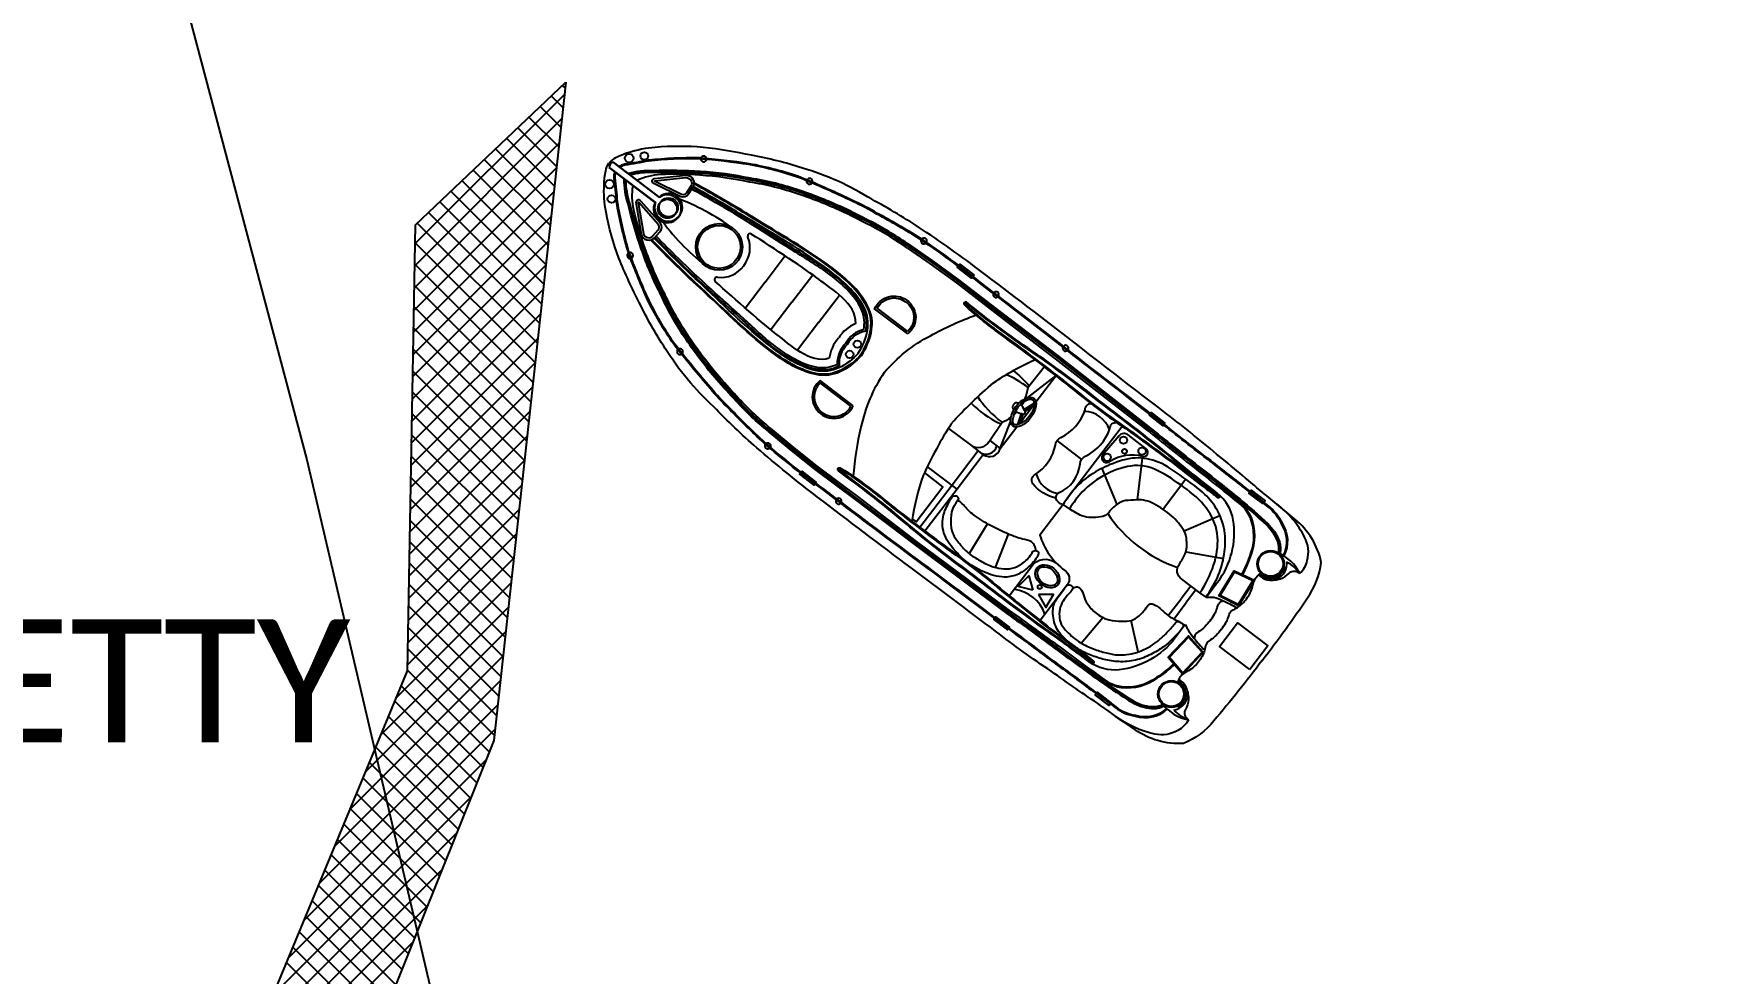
# Model space of a CAD drawing. Header units: metres. Extents: x 292998 to 294739, y 1989732 to 1993098.
# Drawn here: x 294602.7 to 294738.8, y 1990391.4 to 1990467.8 of the extents above; entities that cross this region are included whole.
import ezdxf

# ---------------------------------------------------------------- set-up
doc = ezdxf.new("R2010")
doc.units = ezdxf.units.M
doc.header["$MEASUREMENT"] = 0
for name, color, linetype in [('PORT', 5, 'Continuous'), ('PORT TEXT', 7, 'Continuous'), ('village', 3, 'Continuous')]:
    doc.layers.add(name, color=color, linetype=linetype)
doc.styles.get("Standard").update_dxf_attribs({"font": 'calibri.ttf'})

msp = doc.modelspace()

# ---------------------------------------------------------------- linework, layer by layer
at = {"color": 32, "true_color": 0xcd6928}
for p, q in [((294662.11, 1990447.63), (294663.74, 1990449.78)), ((294662.11, 1990447.63), (294660.48, 1990445.49)), ((294664.28, 1990445.98), (294665.98, 1990448.22)), ((294664.28, 1990445.98), (294662.58, 1990443.74)), ((294666.45, 1990444.33), (294668.16, 1990446.57)), ((294666.45, 1990444.33), (294664.74, 1990442.09)), ((294683.45, 1990438.24), (294685.72, 1990440.02)), ((294684.12, 1990437.9), (294685.72, 1990440.02)), ((294682.86, 1990436.25), (294683.81, 1990437.5)), ((294683.15, 1990437.26), (294683.97, 1990437.79)), ((294683.23, 1990437.13), (294683.96, 1990437.6)), ((294681.21, 1990434.09), (294682.06, 1990436.28)), ((294682.92, 1990436.95), (294682.63, 1990436.05)), ((294683.06, 1990436.91), (294682.81, 1990436.11)), ((294680.36, 1990434.74), (294681.21, 1990434.09)), ((294681.21, 1990434.09), (294682.55, 1990435.85)), ((294687.84, 1990433.22), (294685.83, 1990434.75)), ((294686.77, 1990430.2), (294691.12, 1990435.91)), ((294692.36, 1990429.94), (294692.78, 1990433.32)), ((294690.71, 1990429.56), (294689.51, 1990432.49)), ((294677.3, 1990431.12), (294674.69, 1990427.69)), ((294677.71, 1990430.81), (294675.1, 1990427.38)), ((294694.43, 1990429.16), (294696.27, 1990431.61)), ((294678.7, 1990425.55), (294680.18, 1990427.97)), ((294696.16, 1990427.4), (294699.06, 1990428.67)), ((294680.83, 1990424.43), (294681.88, 1990427.15)), ((294696.29, 1990425.71), (294699.35, 1990425.16)), ((294704.25, 1990424.52), (294704.32, 1990424.51)), ((294696.7, 1990422.92), (294695.92, 1990421.9)), ((294697.11, 1990422.61), (294696.33, 1990421.59)), ((294694.87, 1990420.53), (294695.92, 1990421.9)), ((294695.31, 1990420.24), (294696.33, 1990421.59)), ((294687.78, 1990418.29), (294689.56, 1990420.37)), ((294692.41, 1990417.57), (294691.84, 1990420.13)), ((294695.61, 1990413.17), (294695.64, 1990413.1))]:
    msp.add_line(p, q, dxfattribs=at)
for points in [[(294702.5, 1990416.89, 0.01736), (294706.18, 1990421.98, 0.12634), (294707.3, 1990424.85, 0.172899), (294705.16, 1990428.35, 0.013884), (294702.53, 1990430.52, 0.008973), (294698.8, 1990433.64, 0.01509), (294694.46, 1990437.13, -0.002245), (294687.66, 1990442.38, 0.003342), (294680.09, 1990448.17, 0.016984), (294674.9, 1990451.88, 0.024546), (294670.77, 1990454.35, 0.067942), (294665.14, 1990456.89, 0.033948), (294661, 1990457.93, 0.022001), (294657.09, 1990458.57, 0.042872), (294653.19, 1990458.57, 0.059514), (294650.99, 1990458.13, 0.046364), (294649.96, 1990457.71, 0.104882), (294649.42, 1990457.29, 0.104882)], [(294702.5, 1990416.89, -0.01736), (294698.57, 1990411.98, -0.12634), (294696.1, 1990410.14, -0.172899), (294692.16, 1990411.27, -0.013884), (294689.37, 1990413.23, -0.008973), (294685.36, 1990416, -0.01509), (294680.84, 1990419.25, 0.002245), (294673.98, 1990424.4, -0.003342), (294666.38, 1990430.16, -0.016984), (294661.43, 1990434.17, -0.024546), (294657.94, 1990437.49, -0.067942), (294653.99, 1990442.24, -0.033948), (294651.89, 1990445.96, -0.022001), (294650.23, 1990449.56, -0.042872), (294649.19, 1990453.31, -0.059514), (294649.03, 1990455.56, -0.046364), (294649.16, 1990456.66, -0.104882), (294649.42, 1990457.29, -0.104882)], [(294685.52, 1990416.76, 0.006425), (294681.3, 1990419.88, 0.002217), (294674.44, 1990425.03, -0.003368), (294666.77, 1990430.8, -0.024633), (294662.02, 1990434.55, -0.015037), (294659.16, 1990437.35, -0.025439), (294657.64, 1990438.98, -0.013843), (294654.69, 1990442.57, -0.040266), (294652.5, 1990446.33, -0.016729), (294650.97, 1990450.1, -0.029739), (294650.04, 1990454.14, 0.01525), (294649.85, 1990456.08, -0.132389), (294649.88, 1990456.43, -0.028442), (294649.93, 1990456.56, -0.028442)], [(294685.56, 1990416.82, 0.006424), (294681.34, 1990419.95, 0.002217), (294674.49, 1990425.09, -0.003368), (294666.82, 1990430.86, -0.024633), (294662.07, 1990434.61, -0.015038), (294659.22, 1990437.4, -0.025461), (294657.7, 1990439.03, -0.013839), (294654.75, 1990442.61, -0.040238), (294652.57, 1990446.36, -0.016715), (294651.04, 1990450.12, -0.029693), (294650.12, 1990454.14, 0.015234), (294649.93, 1990456.09, -0.134036), (294649.96, 1990456.41, -0.024879), (294650, 1990456.52, -0.024879)], [(294698.1, 1990433.29, -0.006425), (294693.97, 1990436.53, -0.002217), (294687.18, 1990441.76, 0.003368), (294679.58, 1990447.62, 0.024633), (294674.7, 1990451.2, 0.015037), (294671.24, 1990453.21, 0.025439), (294669.26, 1990454.24, 0.013843), (294665.02, 1990456.13, 0.040266), (294660.81, 1990457.24, 0.016729), (294656.77, 1990457.71, 0.029739), (294652.63, 1990457.53, -0.01525), (294650.71, 1990457.2, 0.132389), (294650.37, 1990457.08, 0.028442), (294650.26, 1990456.99, 0.028442)], [(294698.05, 1990433.23, -0.006424), (294693.92, 1990436.47, -0.002217), (294687.14, 1990441.7, 0.003368), (294679.53, 1990447.56, 0.024633), (294674.66, 1990451.14, 0.015038), (294671.2, 1990453.15, 0.025461), (294669.23, 1990454.17, 0.013839), (294664.99, 1990456.06, 0.040238), (294660.8, 1990457.17, 0.016715), (294656.77, 1990457.64, 0.029693), (294652.64, 1990457.46, -0.015234), (294650.72, 1990457.12, 0.134036), (294650.42, 1990457.01, 0.024879), (294650.32, 1990456.94, 0.024879)], [(294673.84, 1990450.64, 0.031596), (294670.83, 1990452.48, 0.004928), (294668.72, 1990453.54, 0.02844), (294664.92, 1990455.07, 0.042875), (294660.92, 1990456.06, 0.035347), (294656.84, 1990456.61, 0.024093), (294653.02, 1990456.67, 0.079837), (294650.98, 1990456.44)], [(294673.8, 1990450.58, 0.031592), (294670.79, 1990452.41, 0.004926), (294668.69, 1990453.47, 0.028436), (294664.9, 1990454.99, 0.042895), (294660.9, 1990455.98, 0.035363), (294656.83, 1990456.54, 0.024111), (294653.02, 1990456.6, 0.077658), (294651.06, 1990456.38, 0.077658)], [(294673.75, 1990450.51, 0.031588), (294670.76, 1990452.35, 0.004924), (294668.66, 1990453.4, 0.028433), (294664.87, 1990454.92, 0.042917), (294660.89, 1990455.91, 0.035379), (294656.83, 1990456.46, 0.02413), (294653.01, 1990456.52, 0.075408), (294651.14, 1990456.32, 0.075408)], [(294662.34, 1990435.52, -0.031596), (294659.76, 1990437.94, -0.004928), (294658.18, 1990439.69, -0.02844), (294655.69, 1990442.95, -0.042875), (294653.67, 1990446.54, -0.035347), (294652.05, 1990450.32, -0.024093), (294650.97, 1990453.99, -0.079837), (294650.66, 1990456.01)], [(294662.38, 1990435.58, -0.031592), (294659.81, 1990437.99, -0.004926), (294658.24, 1990439.74, -0.028436), (294655.76, 1990442.99, -0.042895), (294653.74, 1990446.57, -0.035363), (294652.12, 1990450.35, -0.024111), (294651.05, 1990454.01, -0.077658), (294650.73, 1990455.96, -0.077658)], [(294662.43, 1990435.64, -0.031588), (294659.87, 1990438.05, -0.004924), (294658.3, 1990439.79, -0.028433), (294655.82, 1990443.03, -0.042917), (294653.81, 1990446.61, -0.035379), (294652.19, 1990450.37, -0.02413), (294651.12, 1990454.03, -0.075408), (294650.81, 1990455.9, -0.075408)], [(294662.53, 1990435.76, -0.031581), (294659.98, 1990438.15, -0.00492), (294658.41, 1990439.89, -0.028426), (294655.95, 1990443.12, -0.042959), (294653.95, 1990446.67, -0.035411), (294652.34, 1990450.42, -0.028829), (294651.44, 1990453.5, -0.092336), (294651.38, 1990455.46, -0.080328)], [(294673.67, 1990450.39, 0.031581), (294670.68, 1990452.21, 0.00492), (294668.59, 1990453.26, 0.028426), (294664.82, 1990454.77, 0.042959), (294660.86, 1990455.75, 0.035411), (294656.82, 1990456.31, 0.028829), (294653.62, 1990456.36, 0.092336), (294651.71, 1990455.89, 0.080328)], [(294656.22, 1990455.31), (294655.89, 1990454.79, -0.382221), (294655.26, 1990454.56), (294653.11, 1990455.61, -0.786544), (294653.1, 1990456.04), (294655.67, 1990456.3, -0.616464), (294656.22, 1990455.31, -3.844907)], [(294653.14, 1990451.26), (294653.55, 1990451.72, 0.382221), (294653.61, 1990452.4), (294652.03, 1990454.18, 0.786544), (294651.61, 1990454.08), (294652.04, 1990451.53, 0.616464), (294653.14, 1990451.26, 3.844907)], [(294673.67, 1990450.39), (294675.53, 1990449.1), (294677.65, 1990447.56), (294681.03, 1990444.96), (294685.69, 1990441.4), (294693.11, 1990435.62, 0.002601), (294697.11, 1990432.44, -0.00441), (294700.5, 1990429.74, -0.002867), (294701, 1990429.32, -0.002867)], [(294673.76, 1990450.51), (294675.62, 1990449.23), (294677.74, 1990447.69), (294681.12, 1990445.08), (294685.79, 1990441.52), (294693.2, 1990435.74, 0.002601), (294697.2, 1990432.56, -0.00441), (294700.6, 1990429.86, -0.012997), (294702.84, 1990427.9, -0.113276), (294703.73, 1990426.54, -0.142458), (294703.79, 1990425.63, -0.142458)], [(294673.8, 1990450.58), (294675.67, 1990449.29), (294677.78, 1990447.75), (294681.17, 1990445.14), (294685.83, 1990441.59), (294693.25, 1990435.8, 0.002601), (294697.25, 1990432.62, -0.004411), (294700.65, 1990429.92, -0.013003), (294702.9, 1990427.95, -0.113337), (294703.8, 1990426.56, -0.144821), (294703.87, 1990425.59, -0.138987)], [(294673.84, 1990450.64), (294675.71, 1990449.35), (294677.83, 1990447.81), (294681.21, 1990445.2), (294685.88, 1990441.65), (294693.3, 1990435.86, 0.002601), (294697.3, 1990432.68, -0.004411), (294700.7, 1990429.98, -0.013009), (294702.95, 1990428.01, -0.113396), (294703.88, 1990426.59, -0.146005), (294703.94, 1990425.56, -1.595219)], [(294673.7, 1990443.41), (294671.01, 1990445.46, -0.483063), (294673.62, 1990446.15, -0.50024), (294673.7, 1990443.41, -0.418424)], [(294697.95, 1990422.03), (294698.88, 1990423.25, 0.202722), (294700.15, 1990428.28, 0.178768), (294698.88, 1990430.46, -0.010028), (294695.15, 1990433.43, 0.005356), (294688.92, 1990438.26, 0.016605), (294683.79, 1990442.04, -0.018921), (294678.48, 1990445.98, 0.925873), (294678.29, 1990445.8, 0.041202), (294679.16, 1990445, 0.024461), (294682.17, 1990442.7, -0.012888), (294687.96, 1990438.24, 0.019359), (294691.41, 1990435.72, -0.002375), (294695.4, 1990432.8, 0.006386), (294697.89, 1990430.87, 0.013656), (294698.9, 1990430.12, 0.862706), (294699.07, 1990430.3, -0.648089)], [(294699.01, 1990430.25, 0.016488), (294698.83, 1990430.4, -0.010023), (294695.1, 1990433.38, 0.005356), (294688.87, 1990438.2, 0.016607), (294683.74, 1990441.98, -0.018921), (294678.43, 1990445.92, -0.01143), (294678.43, 1990445.92, 0.913283), (294678.35, 1990445.85, 0.041174), (294679.21, 1990445.06, 0.024478), (294682.22, 1990442.76, -0.012889), (294688, 1990438.3, 0.019362), (294691.45, 1990435.78, -0.002377), (294695.45, 1990432.86, 0.006391), (294697.94, 1990430.94, 0.013664), (294698.95, 1990430.19, -0.000701), (294698.95, 1990430.19, 0.819976), (294699.01, 1990430.25, 0.819976)], [(294671.78, 1990440.27, -0.096403), (294675.55, 1990443.27, -0.040538), (294679.23, 1990444.94, -1.92312)], [(294671.78, 1990440.27, 0.096403), (294669.9, 1990435.84, 0.040538), (294669.27, 1990431.85, 1.92312)], [(294677.24, 1990436.12, -0.033687), (294680.68, 1990439.44, -0.051879), (294684.03, 1990441.31, -1.92312)], [(294669.27, 1990437.58), (294666.58, 1990439.63, 0.483063), (294666.61, 1990436.94, 0.50024), (294669.27, 1990437.58, 0.418424)], [(294685.75, 1990430.07, -0.164009), (294683.85, 1990431.24, -0.407559), (294684.05, 1990432, 0.20466), (294685.7, 1990434.38, -0.28657), (294686.14, 1990435, 0.198759), (294688.11, 1990437.25, -0.45148), (294688.66, 1990437.75, -1.463971)], [(294677.24, 1990436.12, 0.033687), (294674.95, 1990431.91, 0.051879), (294674.04, 1990428.18, 1.92312)], [(294677.02, 1990435.74), (294678.79, 1990434.39, 0.462925), (294680.36, 1990434.74), (294681.36, 1990436.23)], [(294686.32, 1990429.55, -0.291269), (294685.74, 1990430.08, -0.299867), (294685.99, 1990430.52, 0.273478), (294687.7, 1990432.85, -0.28657), (294688.15, 1990433.47, 0.198759), (294690.12, 1990435.72, -0.45148), (294690.67, 1990436.22, -1.463971)], [(294662.34, 1990435.52), (294664.07, 1990434.07), (294666.13, 1990432.43), (294669.54, 1990429.87), (294674.21, 1990426.32), (294681.76, 1990420.7, -0.002601), (294685.89, 1990417.7, 0.004411), (294689.4, 1990415.14, 0.013009), (294691.9, 1990413.49, 0.113396), (294693.51, 1990412.98, 0.146005), (294694.52, 1990413.19, 1.595219)], [(294662.39, 1990435.58), (294664.12, 1990434.13), (294666.17, 1990432.5), (294669.59, 1990429.93), (294674.26, 1990426.38), (294681.81, 1990420.77, -0.002601), (294685.94, 1990417.76, 0.004411), (294689.45, 1990415.2, 0.013003), (294691.94, 1990413.56, 0.113337), (294693.52, 1990413.06, 0.144821), (294694.47, 1990413.25, 0.138987)], [(294662.43, 1990435.64), (294664.17, 1990434.18), (294666.22, 1990432.56), (294669.63, 1990429.99), (294674.3, 1990426.44), (294681.85, 1990420.83, -0.002601), (294685.98, 1990417.82, 0.00441), (294689.49, 1990415.27, 0.012997), (294691.98, 1990413.62, 0.113276), (294693.53, 1990413.13, 0.142458), (294694.42, 1990413.31, 0.142458)], [(294662.53, 1990435.76), (294664.27, 1990434.3), (294666.31, 1990432.68), (294669.73, 1990430.11), (294674.39, 1990426.56), (294681.94, 1990420.95, -0.002601), (294686.08, 1990417.95, 0.00441), (294689.58, 1990415.39, 0.002867), (294690.12, 1990415.02, 0.002867)], [(294678.79, 1990434.39), (294679.55, 1990433.81, 0.545737), (294680.93, 1990434.31, 0.282905)], [(294679.55, 1990433.81), (294679.83, 1990433.6, 0.516839), (294681.21, 1990434.09, 0.282905)], [(294698.1, 1990433.29, 0.002942), (294701.1, 1990430.94, -0.002013), (294703.01, 1990429.42, -0.130442), (294704.12, 1990428.03, -0.261246), (294704.27, 1990425.37, -0.209197)], [(294696.25, 1990419.79), (294695.41, 1990418.69, -0.202722), (294690.89, 1990416.12, -0.178768), (294688.45, 1990416.76, 0.010028), (294684.59, 1990419.57, -0.005356), (294678.28, 1990424.29, -0.016605), (294673.27, 1990428.23, 0.018921), (294668.06, 1990432.3, -0.925873), (294668.19, 1990432.52, -0.041202), (294669.19, 1990431.9, -0.024461), (294672.21, 1990429.61, 0.012888), (294678.05, 1990425.22, -0.019359), (294681.4, 1990422.57, 0.002375), (294685.27, 1990419.49, -0.006386), (294687.79, 1990417.61, -0.013656), (294688.78, 1990416.83, -0.862706), (294688.66, 1990416.63, 0.648089)], [(294688.69, 1990416.69, -0.016488), (294688.5, 1990416.82, 0.010023), (294684.64, 1990419.63, -0.005356), (294678.33, 1990424.35, -0.016607), (294673.32, 1990428.29, 0.018921), (294668.11, 1990432.36, 0.01143), (294668.1, 1990432.36, -0.913283), (294668.15, 1990432.45, -0.041174), (294669.15, 1990431.84, -0.024478), (294672.16, 1990429.55, 0.012889), (294678, 1990425.16, -0.019362), (294681.35, 1990422.51, 0.002377), (294685.22, 1990419.43, -0.006391), (294687.74, 1990417.55, -0.013664), (294688.74, 1990416.77, 0.000701), (294688.74, 1990416.77, -0.819976), (294688.69, 1990416.69, -0.819976)], [(294698.05, 1990433.23, 0.002941), (294701.06, 1990430.88, -0.002014), (294702.96, 1990429.36, -0.130992), (294704.05, 1990427.99, -0.261832), (294704.2, 1990425.4, -0.261832)], [(294700.85, 1990423.87, 0.043334), (294701.56, 1990425.54, 0.18333), (294701.55, 1990428.46, 0.123985), (294700.17, 1990430.11, -0.015377), (294699.03, 1990431.12)], [(294686.32, 1990429.55), (294684.43, 1990427.07, 0.158322), (294686.46, 1990424.2, -0.417676), (294686.68, 1990423.06), (294684.46, 1990420.13)], [(294697.95, 1990422.03), (294697.44, 1990422.37), (294695.96, 1990423.48, -0.448043), (294695.78, 1990424.7, 0.025561), (294696.23, 1990425.55, 0.15676), (294696.35, 1990426.64, 0.144288), (294696.14, 1990427.43, 0.079427), (294695.14, 1990428.62, 0.054179), (294693.7, 1990429.61, 0.127294), (294692.33, 1990429.94, -0.025195), (294691.38, 1990429.87, 0.112656), (294690.7, 1990429.56, 0.061652), (294690.03, 1990428.91, -0.222278), (294689.36, 1990428.54, -0.049109), (294688.62, 1990428.5, -0.09997), (294687.85, 1990428.63, -0.045992), (294686.83, 1990429.21), (294686.32, 1990429.55)], [(294700.92, 1990423.84, 0.043195), (294701.63, 1990425.52, 0.183415), (294701.62, 1990428.49, 0.094511), (294700.62, 1990429.84)], [(294705.56, 1990423.96, 0.164393), (294706.16, 1990425, 0.188684), (294705.95, 1990426.9, 0.10758), (294703.71, 1990429.58)], [(294681.94, 1990422.13), (294683.92, 1990424.73, -0.406088), (294685.92, 1990424.66)], [(294685.52, 1990416.76, -0.002942), (294688.59, 1990414.49, 0.002013), (294690.55, 1990413.06, 0.130442), (294692.19, 1990412.36, 0.261246), (294694.79, 1990412.92, 0.209197)], [(294685.56, 1990416.82, -0.002941), (294688.63, 1990414.55, 0.002014), (294690.6, 1990413.12, 0.130992), (294692.21, 1990412.43, 0.261832), (294694.74, 1990412.98, 0.261832)], [(294695.33, 1990416.62, -0.043334), (294693.91, 1990415.49, -0.18333), (294691.09, 1990414.73, -0.123985), (294689.13, 1990415.61, 0.015377), (294687.86, 1990416.44)], [(294695.38, 1990416.56, -0.043195), (294693.95, 1990415.43, -0.183415), (294691.08, 1990414.65, -0.094511), (294689.52, 1990415.25)], [(294696.5, 1990412.06, -0.164393), (294695.65, 1990411.2, -0.188684), (294693.77, 1990410.9, -0.10758), (294690.59, 1990412.34)]]:
    msp.add_lwpolyline(points, format="xyb", dxfattribs=at)
for points in [[(294653.17, 1990454.1), (294649.44, 1990456.94)], [(294649.44, 1990456.94), (294653.2, 1990454.08)], [(294649.76, 1990457.37), (294653.52, 1990454.51)], [(294653.5, 1990454.53), (294649.76, 1990457.37)], [(294678.95, 1990448.03), (294678.89, 1990447.95), (294677.72, 1990448.84), (294677.79, 1990448.93)], [(294677.84, 1990448.99), (294677.92, 1990449.09), (294679.08, 1990448.21), (294678.99, 1990448.09)], [(294683.47, 1990439.05), (294684.79, 1990440.74)], [(294694.49, 1990436.01), (294694.44, 1990435.95), (294693.33, 1990436.8), (294693.38, 1990436.88)], [(294693.43, 1990436.94), (294693.49, 1990437.02), (294694.6, 1990436.17), (294694.53, 1990436.07)], [(294679.83, 1990433.6), (294677.71, 1990430.81), (294675.29, 1990432.64)], [(294679.42, 1990433.91), (294677.3, 1990431.12)], [(294664.99, 1990432.11), (294664.91, 1990432.01), (294666.08, 1990431.12), (294666.16, 1990431.24)], [(294666.21, 1990431.3), (294666.27, 1990431.38), (294665.11, 1990432.26), (294665.04, 1990432.18)], [(294674.07, 1990428.38), (294674.38, 1990428.14), (294676.56, 1990430.99), (294675.05, 1990432.14)], [(294702.58, 1990429.67), (294702.55, 1990429.63), (294701.42, 1990430.48), (294701.47, 1990430.55)], [(294701.52, 1990430.61), (294701.6, 1990430.72), (294702.73, 1990429.86), (294702.62, 1990429.73)], [(294680.76, 1990420.29), (294680.7, 1990420.21), (294681.81, 1990419.36), (294681.88, 1990419.46)], [(294681.93, 1990419.52), (294681.98, 1990419.58), (294680.86, 1990420.43), (294680.81, 1990420.35)], [(294690.2, 1990413.41), (294690.23, 1990413.45), (294689.11, 1990414.31), (294689.06, 1990414.24)], [(294689.01, 1990414.18), (294688.93, 1990414.07), (294690.05, 1990413.22), (294690.15, 1990413.35)]]:
    msp.add_lwpolyline(points, dxfattribs=at)
for points in [[(294656.07, 1990455.42), (294655.72, 1990454.89, -0.383069), (294655.33, 1990454.73), (294653.17, 1990455.8, -0.853636), (294653.15, 1990455.85), (294655.68, 1990456.11, -0.613527)], [(294653, 1990451.39), (294653.41, 1990451.86, 0.383069), (294653.46, 1990452.28), (294651.86, 1990454.08, 0.853636), (294651.8, 1990454.09), (294652.22, 1990451.57, 0.613527)], [(294673.7, 1990443.61), (294671.21, 1990445.5, -0.460147), (294673.53, 1990446.02, -0.47706)], [(294669.08, 1990437.54), (294666.59, 1990439.43, 0.460147), (294666.7, 1990437.06, 0.47706)], [(294689.53, 1990433.56, 0.917705), (294690.17, 1990433.09, -0.209704), (294692.75, 1990433.48, 0.850912), (294693.08, 1990434.08), (294691.61, 1990435.2, 0.435659), (294690.87, 1990435.12)]]:
    msp.add_lwpolyline(points, format="xyb", close=True, dxfattribs=at)
for points in [[(294683.85, 1990422.59), (294682.67, 1990422.9), (294683.53, 1990423.77)], [(294700.58, 1990421.32), (294698.97, 1990422.13), (294700.21, 1990424.17), (294701.87, 1990423.41)], [(294700.55, 1990421.42), (294699.08, 1990422.16), (294700.24, 1990424.07), (294701.75, 1990423.37)], [(294684.32, 1990422.23), (294684.93, 1990421.18), (294685.54, 1990422.23)], [(294701.49, 1990416.14), (294699.02, 1990418.02), (294700.48, 1990419.94), (294702.95, 1990418.06)], [(294697.71, 1990417.56), (294696.51, 1990418.89), (294694.87, 1990417.15), (294696.05, 1990415.76)], [(294697.61, 1990417.56), (294696.51, 1990418.78), (294694.97, 1990417.15), (294696.05, 1990415.88)]]:
    msp.add_lwpolyline(points, close=True, dxfattribs=at)
for centre, radius in [((294651.07, 1990457.7), 0.349), ((294652.3, 1990457.87), 0.313), ((294649.47, 1990455.59), 0.349), ((294649.63, 1990454.37), 0.313), ((294654.17, 1990453.58), 0.771), ((294654.26, 1990453.7), 0.771), ((294658.37, 1990450.48), 1.9), ((294658.37, 1990450.48), 1.9), ((294658.37, 1990450.48), 1.74), ((294658.37, 1990450.48), 1.74), ((294669.61, 1990442.58), 0.305), ((294668.98, 1990441.75), 0.305), ((294691.23, 1990434.78), 0.304), ((294689.9, 1990433.39), 0.304), ((294691.31, 1990433.87), 0.197), ((294692.74, 1990433.89), 0.304), ((294703.18, 1990424.73), 1.09), ((294703.18, 1990424.73), 1.01), ((294684.42, 1990422.85), 0.163), ((294695.12, 1990414.15), 1.09), ((294695.12, 1990414.15), 1.01)]:
    msp.add_circle(centre, radius, dxfattribs=at)
for centre, radius, start, end in [((294657.12, 1990457.63), 0.237, 7.3487, 162.4907), ((294649.89, 1990456.93), 0.456, 106.6285, 178.8138), ((294649.89, 1990456.93), 0.456, 106.6285, 178.8138), ((294657.12, 1990457.63), 0.237, 181.1285, 348.7109), ((294665.72, 1990455.81), 0.237, 169.7404, 324.3746), ((294665.72, 1990455.81), 0.237, 343.0097, 151.1053), ((294654.17, 1990453.58), 1.13, 152.6051, 125.0547), ((294654.26, 1990453.7), 1.13, 160.3876, 132.8372), ((294647.77, 1990435.63), 20.14, 54.323, 69.3938), ((294669.87, 1990464.65), 20.14, 216.0486, 231.1194), ((294658.6, 1990450.39), 2.28, 320.9808, 22.7819), ((294660.89, 1990451.36), 0.202, 57.0588, 203.5266), ((294675.01, 1990450.97), 0.237, 160.0605, 312.3361), ((294675.01, 1990450.97), 0.237, 330.995, 141.4016), ((294651.14, 1990449.78), 0.237, 122.9516, 278.0937), ((294651.14, 1990449.78), 0.237, 296.7314, 104.3138), ((294658.52, 1990450.28), 2.28, 262.6604, 324.4615), ((294658.2, 1990447.82), 0.202, 81.9158, 228.3835), ((294680.87, 1990446.61), 0.237, 156.3512, 308.9318), ((294680.87, 1990446.61), 0.237, 327.592, 137.6911), ((294670.55, 1990441.57), 2.89, 111.8453, 148.4477), ((294670.2, 1990441.11), 2.89, 136.9947, 173.597), ((294670.67, 1990441.53), 2.3, 103.683, 151.4327), ((294670.67, 1990441.53), 2.15, 100.2256, 151.4327), ((294655.19, 1990441.97), 0.237, 134.337, 302.4327), ((294655.19, 1990441.97), 0.237, 321.0678, 115.702), ((294670.27, 1990441.01), 2.3, 134.0096, 181.7594), ((294670.27, 1990441.01), 2.15, 134.0096, 185.2168), ((294686.52, 1990442.25), 0.237, 153.9432, 310.1923), ((294686.52, 1990442.25), 0.237, 328.8165, 135.319), ((294679.95, 1990439.49), 3.55, 338.1554, 352.9112), ((294682.56, 1990437.47), 0.347, 63.5235, 221.869), ((294682.04, 1990436.75), 1.24, 56.3364, 56.6057), ((294682.04, 1990436.75), 1.24, 21.1258, 48.7659), ((294679.95, 1990439.49), 3.55, 327.6237, 333.963), ((294679.95, 1990439.49), 3.55, 293.3461, 306.6972), ((294683.11, 1990438.17), 1.24, 228.8366, 229.1059), ((294679.95, 1990439.49), 3.55, 312.6703, 316.9102), ((294683.11, 1990438.17), 1.24, 238.3237, 264.3166), ((294683.09, 1990437.06), 0.166, 232.7212, 52.7212), ((294687.97, 1990434.88), 2.24, 19.3456, 87.4931), ((294662.33, 1990434.31), 0.237, 144.0407, 314.4473), ((294662.33, 1990434.31), 0.237, 333.1062, 125.3818), ((294686.28, 1990432.66), 2.24, 195.9212, 260.1254), ((294668.09, 1990429.82), 0.237, 147.7513, 317.8504), ((294668.09, 1990429.82), 0.237, 336.5106, 129.0911), ((294699.25, 1990435), 11.17, 213.6207, 251.0933), ((294702.4, 1990422.39), 3.52, 26.3899, 66.7255), ((294703.18, 1990424.73), 1.32, 222.047, 6.9486), ((294703.18, 1990424.73), 1.17, 222.047, 348.9969), ((294702.76, 1990421.82), 3.52, 37.3633, 60.5958), ((294681.92, 1990419.57), 3.12, 20.1897, 82.0772), ((294695.12, 1990414.15), 1.32, 278.4938, 63.3954), ((294695.12, 1990414.15), 1.17, 296.4455, 63.3954), ((294697.17, 1990415.51), 3.52, 218.7168, 259.0525), ((294697.81, 1990415.32), 3.52, 224.8466, 248.0791)]:
    msp.add_arc(centre, radius, start, end, dxfattribs=at)
for start_param, end_param in [(4.712389, 5.232342), (0.830012, 1.576846)]:
    msp.add_ellipse((294682.41, 1990437.65), major_axis=(-3.3, 2.51), ratio=0.425319, start_param=start_param, end_param=end_param, dxfattribs=at)
for centre, major_axis, ratio in [((294683.09, 1990437.06), (0.85, 1.12), 0.533092), ((294685.05, 1990423.72), (-0.833, 0.695), 0.758117)]:
    msp.add_ellipse(centre, major_axis=major_axis, ratio=ratio, dxfattribs=at)
for points, knots in [([(294670.12, 1990443.76), (294670.22, 1990444.29), (294670.19, 1990444.81), (294669.51, 1990446.38), (294668.53, 1990447.33), (294666.63, 1990448.82), (294665.6, 1990449.42), (294662.53, 1990451.35), (294660.5, 1990452.7), (294657.65, 1990454.34), (294656.9, 1990454.76), (294656.15, 1990455.18)], [0.0248254, 0.0248254, 0.0248254, 0.0248254, 0.0474598, 0.0474598, 0.0949196, 0.0949196, 0.1423794, 0.1423794, 0.237299, 0.237299, 0.2709084, 0.2709084, 0.2709084, 0.2709084]), ([(294670.29, 1990443.64), (294670.35, 1990443.93), (294670.46, 1990445.16), (294668.54, 1990447.85), (294664.62, 1990450.16), (294660.4, 1990452.98), (294657.44, 1990454.64), (294656.23, 1990455.32)], [0.0234044, 0.0234044, 0.0234044, 0.0234044, 0.0350942, 0.0739111, 0.138251, 0.2165713, 0.2709084, 0.2709084, 0.2709084, 0.2709084]), ([(294669.68, 1990441.84), (294670.43, 1990443), (294670.78, 1990444.39), (294669.47, 1990446.85), (294668.35, 1990447.79), (294665.15, 1990450.22), (294662.85, 1990451.48), (294659.16, 1990453.75), (294657.71, 1990454.57), (294656.27, 1990455.38)], [0, 0, 0, 0, 0.0508337, 0.0508337, 0.1016674, 0.1016674, 0.2060328, 0.2060328, 0.2709084, 0.2709084, 0.2709084, 0.2709084]), ([(294669.94, 1990441.67), (294670.65, 1990442.78), (294671.11, 1990444.17), (294670.03, 1990446.64), (294669.02, 1990447.61), (294665.95, 1990450.08), (294663.7, 1990451.28), (294659.82, 1990453.73), (294658.11, 1990454.7), (294656.33, 1990455.69)], [0, 0, 0, 0, 0.0462196, 0.0462196, 0.0924392, 0.0924392, 0.1947325, 0.1947325, 0.2709084, 0.2709084, 0.2709084, 0.2709084]), ([(294669.88, 1990441.71), (294670.61, 1990442.85), (294671.03, 1990444.27), (294669.84, 1990446.76), (294668.78, 1990447.72), (294665.67, 1990450.17), (294663.42, 1990451.38), (294659.62, 1990453.75), (294658.01, 1990454.67), (294656.33, 1990455.61)], [0, 0, 0, 0, 0.0480884, 0.0480884, 0.0961768, 0.0961768, 0.1985377, 0.1985377, 0.2704106, 0.2704106, 0.2704106, 0.2704106]), ([(294669.94, 1990441.67), (294669.06, 1990440.69), (294667.85, 1990439.88), (294665.18, 1990440.27), (294663.97, 1990440.98), (294660.77, 1990443.28), (294659.02, 1990445.13), (294655.63, 1990448.22), (294654.24, 1990449.6), (294652.8, 1990451.05)], [0, 0, 0, 0, 0.0462196, 0.0462196, 0.0924392, 0.0924392, 0.1947325, 0.1947325, 0.2709084, 0.2709084, 0.2709084, 0.2709084]), ([(294669.89, 1990441.72), (294668.98, 1990440.72), (294667.72, 1990439.93), (294665.01, 1990440.42), (294663.8, 1990441.18), (294660.62, 1990443.53), (294658.84, 1990445.38), (294655.55, 1990448.4), (294654.24, 1990449.71), (294652.89, 1990451.08)], [0, 0, 0, 0, 0.0480884, 0.0480884, 0.0961768, 0.0961768, 0.1985377, 0.1985377, 0.2704106, 0.2704106, 0.2704106, 0.2704106]), ([(294669.72, 1990441.88), (294668.79, 1990440.85), (294667.54, 1990440.14), (294664.83, 1990440.75), (294663.62, 1990441.58), (294660.43, 1990444.02), (294658.6, 1990445.89), (294655.43, 1990448.85), (294654.25, 1990450.02), (294653.08, 1990451.2)], [0, 0, 0, 0, 0.0508337, 0.0508337, 0.1016674, 0.1016674, 0.2060328, 0.2060328, 0.2709084, 0.2709084, 0.2709084, 0.2709084]), ([(294668.14, 1990440.81), (294667.88, 1990440.68), (294666.72, 1990440.24), (294663.61, 1990441.38), (294660.34, 1990444.54), (294656.5, 1990447.86), (294654.12, 1990450.27), (294653.14, 1990451.26)], [0.0234044, 0.0234044, 0.0234044, 0.0234044, 0.0350942, 0.0739111, 0.138251, 0.2165713, 0.2709084, 0.2709084, 0.2709084, 0.2709084]), ([(294667.98, 1990440.94), (294667.49, 1990440.71), (294666.98, 1990440.59), (294665.29, 1990440.83), (294664.11, 1990441.53), (294662.17, 1990442.96), (294661.31, 1990443.79), (294658.64, 1990446.23), (294656.79, 1990447.84), (294654.46, 1990450.14), (294653.85, 1990450.75), (294653.25, 1990451.36)], [0.0248254, 0.0248254, 0.0248254, 0.0248254, 0.0474598, 0.0474598, 0.0949196, 0.0949196, 0.1423794, 0.1423794, 0.237299, 0.237299, 0.2709084, 0.2709084, 0.2709084, 0.2709084]), ([(294669.47, 1990444.26), (294669.58, 1990445.85), (294667.44, 1990447.1), (294665.5, 1990448.61), (294662.8, 1990450.39), (294660.99, 1990451.53)], [0.0313661, 0.0313661, 0.0313661, 0.0313661, 0.1084744, 0.1084744, 0.1920729, 0.1920729, 0.1920729, 0.1920729]), ([(294667.32, 1990441.43), (294665.82, 1990440.9), (294664.04, 1990442.64), (294662.07, 1990444.11), (294659.64, 1990446.24), (294658.06, 1990447.67)], [0.0313661, 0.0313661, 0.0313661, 0.0313661, 0.1084744, 0.1084744, 0.1920729, 0.1920729, 0.1920729, 0.1920729]), ([(294683.85, 1990438.06), (294683.73, 1990438.16), (294683.43, 1990438.13), (294682.48, 1990437.47), (294682.08, 1990436.37), (294682.48, 1990435.85), (294683.32, 1990436.23), (294684.03, 1990437.46), (294684.02, 1990437.94), (294683.85, 1990438.06)], [0, 0, 0, 0, 1.031451, 1.031451, 2.992455, 2.992455, 4.95346, 4.95346, 6.283185, 6.283185, 6.283185, 6.283185]), ([(294697.44, 1990422.37), (294698.39, 1990423.84), (294698.98, 1990425.37), (294698.76, 1990428.47), (294697.78, 1990429.75), (294695.02, 1990431.77), (294693.59, 1990432.84), (294690.63, 1990432.58), (294688.98, 1990431.72), (294687.49, 1990430.17), (294687.17, 1990429.71), (294686.83, 1990429.21)], [0, 0, 0, 0, 0.0684102, 0.0684102, 0.1368204, 0.1368204, 0.2052306, 0.2052306, 0.2736407, 0.2736407, 0.2974604, 0.2974604, 0.2974604, 0.2974604]), ([(294684.34, 1990424.32), (294684.11, 1990424.04), (294684.29, 1990423.41), (294685.23, 1990422.81), (294685.77, 1990422.94), (294685.96, 1990423.69), (294685.55, 1990424.32), (294684.75, 1990424.55), (294684.48, 1990424.48), (294684.34, 1990424.32)], [0, 0, 0, 0, 1.743273, 1.743273, 3.486547, 3.486547, 5.22982, 5.22982, 6.283185, 6.283185, 6.283185, 6.283185]), ([(294698.26, 1990420.11), (294698.39, 1990420.29), (294698.61, 1990420.58), (294698.84, 1990421.07), (294698.94, 1990421.54), (294699.21, 1990421.69), (294699.31, 1990421.74)], [0, 0, 0, 0, 0.00840925, 0.01405459, 0.02148076, 0.02583256, 0.02583256, 0.02583256, 0.02583256]), ([(294698.26, 1990420.11), (294698.13, 1990419.94), (294697.91, 1990419.66), (294697.5, 1990419.3), (294697.06, 1990419.08), (294696.99, 1990418.78), (294696.97, 1990418.67)], [0, 0, 0, 0, 0.00840925, 0.01405459, 0.02148076, 0.02583256, 0.02583256, 0.02583256, 0.02583256])]:
    msp.add_open_spline(points, degree=3, knots=knots, dxfattribs=at)
for points in [[(294682.25, 1990440.44), (294682.72, 1990440.09), (294683.18, 1990439.66), (294683.59, 1990439.16)], [(294678.86, 1990437.79), (294679.48, 1990437.16), (294680.28, 1990436.54), (294681.27, 1990436.11)]]:
    msp.add_open_spline(points, degree=3, dxfattribs=at)
for points in [[(294697.95, 1990422.03), (294698.83, 1990423.55), (294699.41, 1990425.51), (294699.46, 1990427.2), (294698.87, 1990429.06), (294697.85, 1990430.37), (294696.08, 1990431.75), (294694.06, 1990433), (294692.19, 1990433.33), (294690.16, 1990432.79), (294688.57, 1990431.96), (294687.14, 1990430.68), (294686.32, 1990429.55)], [(294677.5, 1990429.48), (294677.66, 1990429.73), (294677.82, 1990430.07), (294677.53, 1990430.27), (294677.1, 1990429.83), (294676.61, 1990428.71), (294676.64, 1990427.24), (294677.48, 1990425.87), (294678.55, 1990424.85), (294680.08, 1990423.99), (294681.76, 1990423.66), (294682.82, 1990423.96), (294683.92, 1990424.89), (294684.27, 1990425.41), (294684.3, 1990425.71), (294683.98, 1990425.79), (294683.75, 1990425.55), (294682.96, 1990424.73), (294682.19, 1990424.37), (294681.28, 1990424.34), (294680.43, 1990424.56), (294679.45, 1990425.06), (294678.58, 1990425.65), (294677.92, 1990426.35), (294677.36, 1990427.19), (294677.2, 1990428.17), (294677.34, 1990429.17), (294677.5, 1990429.48)], [(294684.12, 1990425.8), (294684.02, 1990426.18), (294683.75, 1990426.51), (294683.03, 1990426.74), (294682.45, 1990426.92), (294681.56, 1990427.29), (294680.26, 1990427.93), (294679.61, 1990428.34), (294678.96, 1990428.79), (294678.5, 1990429.21), (294678.12, 1990429.62), (294677.77, 1990429.89)], [(294699.18, 1990419.41), (294699.54, 1990419.95), (294699.73, 1990420.34), (294699.96, 1990420.86), (294700.38, 1990421.12), (294701.15, 1990421.79), (294701.68, 1990422.75), (294701.83, 1990423.32), (294702, 1990423.63), (294702.37, 1990424)], [(294703.28, 1990423.41), (294703.77, 1990423.46), (294704.54, 1990423.84), (294704.92, 1990424.12), (294705.29, 1990424.1), (294705.56, 1990423.96)], [(294687.11, 1990422.79), (294687.5, 1990422.85), (294687.89, 1990422.47), (294688.12, 1990421.82), (294688.52, 1990421.19), (294689.35, 1990420.49), (294690.06, 1990420.17), (294691.1, 1990420.08), (294691.87, 1990420.14), (294692.67, 1990420.67), (294693.08, 1990421.16), (294693.39, 1990421.48), (294693.74, 1990421.41), (294694.34, 1990420.98), (294695.5, 1990420.15), (294696.09, 1990419.76), (294695.66, 1990419.1), (294694.58, 1990418.06), (294693.59, 1990417.45), (294692.38, 1990416.95), (294691.02, 1990416.78), (294689.8, 1990416.93), (294688.7, 1990417.26), (294687.66, 1990417.75), (294686.7, 1990418.46), (294685.88, 1990419.36), (294685.61, 1990420), (294685.49, 1990420.69), (294685.68, 1990421.68), (294686.02, 1990422.18), (294686.47, 1990422.78), (294686.82, 1990423.03), (294687.11, 1990422.79), (294686.94, 1990422.47), (294686.42, 1990421.84), (294686.09, 1990421.22), (294686.02, 1990420.48), (294686.17, 1990419.84), (294686.63, 1990419.23), (294687.72, 1990418.33), (294688.8, 1990417.82), (294689.85, 1990417.49), (294690.79, 1990417.33), (294691.47, 1990417.36), (294692.3, 1990417.54), (294693.23, 1990417.93), (294693.86, 1990418.33), (294694.51, 1990418.89), (294695, 1990419.4), (294695.33, 1990419.77), (294695.59, 1990420.04), (294695.82, 1990420)], [(294697.95, 1990422.03), (294698.58, 1990422.01), (294699.27, 1990421.76), (294700.46, 1990421.17)], [(294696.25, 1990419.79), (294696.52, 1990419.3), (294696.94, 1990418.7), (294697.83, 1990417.71)], [(294699.18, 1990419.41), (294698.76, 1990418.92), (294698.43, 1990418.64), (294697.99, 1990418.28), (294697.85, 1990417.81), (294697.41, 1990416.88), (294696.63, 1990416.12), (294696.12, 1990415.82), (294695.86, 1990415.57), (294695.61, 1990415.12)], [(294696.42, 1990414.4), (294696.5, 1990413.92), (294696.34, 1990413.07), (294696.18, 1990412.63), (294696.29, 1990412.27), (294696.5, 1990412.06)]]:
    msp.add_spline(points, degree=3, dxfattribs=at)
at = {"layer": 'PORT'}
for p, q in [((294633.71, 1990452.29), (294645.91, 1990463.86)), ((294645.91, 1990463.86), (294640.06, 1990410.38)), ((294633.06, 1990416.05), (294633.71, 1990452.29)), ((294618.92, 1990381.96), (294633.06, 1990416.05)), ((294640.06, 1990410.38), (294627.52, 1990379.17))]:
    msp.add_line(p, q, dxfattribs=at)
at = {"layer": 'PORT', "linetype": 'Continuous'}
for p, q in [((294645.86, 1990463.4), (294645.65, 1990463.61)), ((294633.68, 1990450.75), (294645.8, 1990462.87)), ((294645.51, 1990460.21), (294643.83, 1990461.89)), ((294645.68, 1990461.8), (294644.74, 1990462.75)), ((294633.65, 1990448.95), (294645.58, 1990460.89)), ((294645.34, 1990458.62), (294642.92, 1990461.03)), ((294644.99, 1990455.43), (294641.11, 1990459.31)), ((294645.16, 1990457.02), (294642.02, 1990460.17)), ((294633.62, 1990447.15), (294645.37, 1990458.9)), ((294644.81, 1990453.84), (294640.2, 1990458.45)), ((294633.59, 1990445.35), (294645.15, 1990456.92)), ((294644.46, 1990450.65), (294638.39, 1990456.73)), ((294644.64, 1990452.24), (294639.29, 1990457.59)), ((294644.29, 1990449.06), (294637.48, 1990455.87)), ((294633.55, 1990443.55), (294644.93, 1990454.93)), ((294643.94, 1990445.87), (294635.67, 1990454.14)), ((294644.12, 1990447.46), (294636.57, 1990455)), ((294633.52, 1990441.75), (294644.72, 1990452.95)), ((294643.59, 1990442.68), (294633.85, 1990452.42)), ((294643.77, 1990444.28), (294634.76, 1990453.28)), ((294633.49, 1990439.95), (294644.5, 1990450.96)), ((294643.42, 1990441.09), (294633.68, 1990450.82)), ((294633.46, 1990438.15), (294644.28, 1990448.98)), ((294643.24, 1990439.5), (294633.65, 1990449.08)), ((294633.42, 1990436.35), (294644.06, 1990446.99)), ((294643.07, 1990437.9), (294633.62, 1990447.35)), ((294642.89, 1990436.31), (294633.59, 1990445.61)), ((294633.39, 1990434.55), (294643.85, 1990445.01)), ((294633.36, 1990432.75), (294643.63, 1990443.02)), ((294642.72, 1990434.72), (294633.56, 1990443.88)), ((294642.55, 1990433.12), (294633.53, 1990442.14)), ((294633.33, 1990430.95), (294643.41, 1990441.04)), ((294642.37, 1990431.53), (294633.5, 1990440.4)), ((294633.29, 1990429.15), (294643.19, 1990439.05)), ((294642.2, 1990429.93), (294633.47, 1990438.67)), ((294633.26, 1990427.35), (294642.98, 1990437.07)), ((294642.02, 1990428.34), (294633.43, 1990436.93)), ((294633.23, 1990425.55), (294642.76, 1990435.08)), ((294641.85, 1990426.75), (294633.4, 1990435.19)), ((294641.67, 1990425.15), (294633.37, 1990433.46)), ((294633.2, 1990423.75), (294642.54, 1990433.1)), ((294633.16, 1990421.95), (294642.33, 1990431.11)), ((294641.5, 1990423.56), (294633.34, 1990431.72)), ((294641.33, 1990421.97), (294633.31, 1990429.98)), ((294633.13, 1990420.15), (294642.11, 1990429.13)), ((294641.15, 1990420.37), (294633.28, 1990428.25)), ((294633.1, 1990418.35), (294641.89, 1990427.14)), ((294640.98, 1990418.78), (294633.25, 1990426.51)), ((294633.07, 1990416.55), (294641.67, 1990425.16)), ((294640.8, 1990417.19), (294633.21, 1990424.78)), ((294632.15, 1990413.86), (294641.46, 1990423.17)), ((294640.63, 1990415.59), (294633.18, 1990423.04)), ((294630.9, 1990410.84), (294641.24, 1990421.19)), ((294640.45, 1990414), (294633.15, 1990421.3)), ((294629.65, 1990407.83), (294641.02, 1990419.2)), ((294640.28, 1990412.41), (294633.12, 1990419.57)), ((294628.39, 1990404.81), (294640.81, 1990417.22)), ((294640.1, 1990410.81), (294633.09, 1990417.83)), ((294639.69, 1990409.46), (294633.06, 1990416.09)), ((294627.14, 1990401.79), (294640.59, 1990415.23)), ((294639.18, 1990408.2), (294632.55, 1990414.83)), ((294625.89, 1990398.77), (294640.37, 1990413.25)), ((294638.68, 1990406.94), (294632.03, 1990413.58)), ((294638.17, 1990405.68), (294631.51, 1990412.33)), ((294624.64, 1990395.75), (294640.15, 1990411.26)), ((294637.66, 1990404.42), (294631, 1990411.08)), ((294637.16, 1990403.16), (294630.48, 1990409.83)), ((294623.39, 1990392.73), (294639.4, 1990408.74)), ((294636.65, 1990401.9), (294629.96, 1990408.58)), ((294635.64, 1990399.37), (294628.92, 1990406.08)), ((294636.14, 1990400.63), (294629.44, 1990407.33)), ((294622.14, 1990389.71), (294638.21, 1990405.78)), ((294635.13, 1990398.11), (294628.41, 1990404.83)), ((294634.62, 1990396.85), (294627.89, 1990403.59)), ((294620.88, 1990386.69), (294637.02, 1990402.83)), ((294634.12, 1990395.59), (294627.37, 1990402.34)), ((294633.61, 1990394.33), (294626.85, 1990401.09)), ((294619.63, 1990383.67), (294635.84, 1990399.88)), ((294633.1, 1990393.07), (294626.33, 1990399.84)), ((294632.6, 1990391.81), (294625.82, 1990398.59)), ((294619, 1990381.27), (294634.65, 1990396.92)), ((294632.09, 1990390.54), (294625.3, 1990397.34)), ((294631.58, 1990389.28), (294624.78, 1990396.09)), ((294619.19, 1990379.69), (294633.46, 1990393.97)), ((294631.08, 1990388.02), (294624.26, 1990394.84)), ((294630.57, 1990386.76), (294623.74, 1990393.59)), ((294630.06, 1990385.5), (294623.23, 1990392.34))]:
    msp.add_line(p, q, dxfattribs=at)
at = {"layer": 'village', "color": 3}
for p, q in [((294605, 1990508.11), (294624.87, 1990433.18)), ((294624.87, 1990433.18), (294738.84, 1989946.13))]:
    msp.add_line(p, q, dxfattribs=at)

# ---------------------------------------------------------------- texts
at = {"layer": 'PORT TEXT'}
msp.add_text('BAGMANDLA JETTY', height=10, dxfattribs=at).set_placement((294504.63, 1990410.22))

doc.saveas('drawing.dxf')
